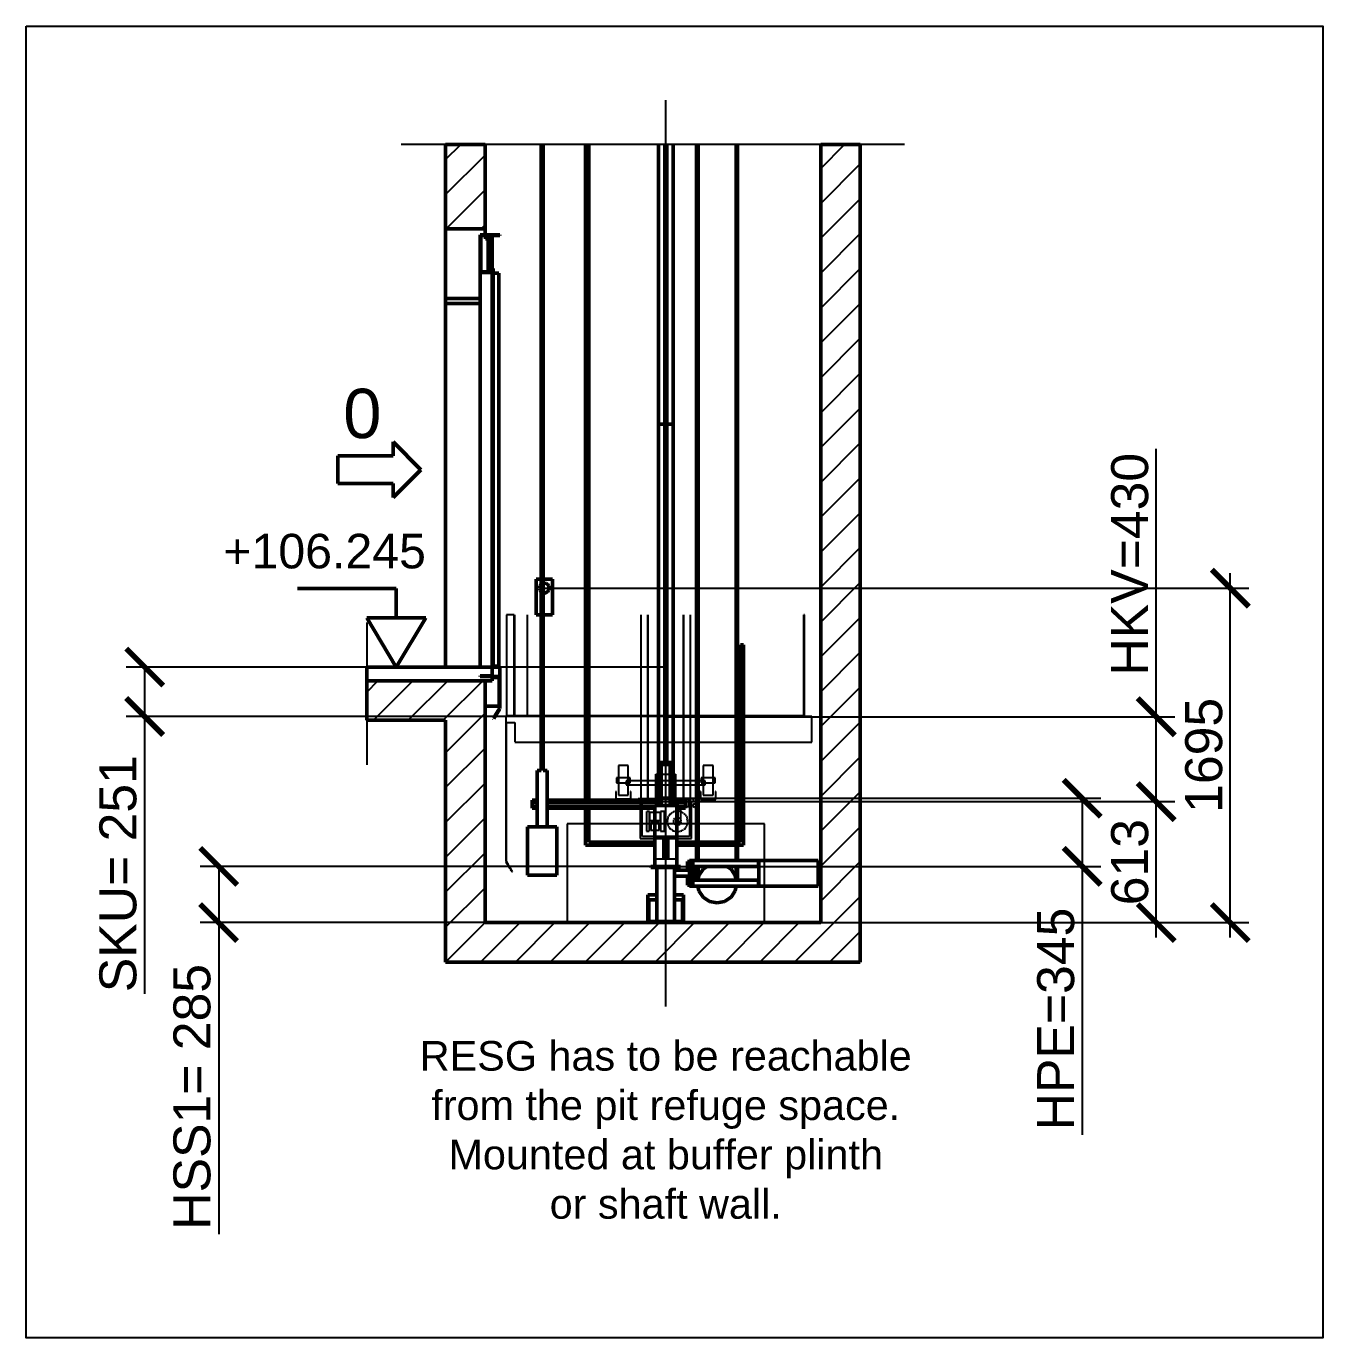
# Model space of a CAD drawing. Header units: millimetres. Extents: x -9546 to 173314, y -46180 to 27253.
# Drawn here: x 111461 to 118030, y -37733 to -31087 of the extents above; entities that cross this region are included whole.
import ezdxf
from ezdxf.enums import TextEntityAlignment as Align

# ---------------------------------------------------------------- set-up
doc = ezdxf.new("R2010")
doc.units = ezdxf.units.MM
doc.linetypes.add('AM_ISO02W050', pattern=[7.5, 6, -1.5])
doc.linetypes.add('AM_ISO08W050', pattern=[18, 12, -1.5, 3, -1.5])
for name, color, linetype, lineweight in [('AM_0', 7, 'Continuous', 50), ('AM_5', 3, 'Continuous', 25), ('AM_8', 1, 'Continuous', 25), ('LDBuffer-AM_0', 7, 'Continuous', 50), ('LDCar-AM_0', 7, 'Continuous', 50), ('LDCar-AM_3', 6, 'AM_ISO02W050', 25), ('LDCar-AM_4', 3, 'Continuous', 25), ('LDCarFrame-AM_0', 7, 'Continuous', 50), ('LDElectricalComponents-AM_0', 7, 'Continuous', 50), ('LDForces-AM_0', 7, 'Continuous', 50), ('LDGuides-AM_0', 7, 'Continuous', 50), ('LDRefugeSpace-AM_3', 6, 'AM_ISO02W050', 25), ('LDShaft-AM_0', 7, 'Continuous', 50), ('LDShaft-AM_5', 3, 'Continuous', 25), ('LDShaft-AM_7', 4, 'AM_ISO08W050', 25)]:
    doc.layers.add(name, color=color, linetype=linetype, lineweight=lineweight)
doc.layers.add('AM_VIEWS', color=1, linetype='Continuous', lineweight=25, plot=False)
doc.styles.add('LD', font='ARIALUNI.ttf')
doc.dimstyles.new('LIFT', dxfattribs={"dimtxt": 2.5, "dimasz": 2.5, "dimexe": 1.25, "dimexo": 0, "dimgap": 0.5, "dimtad": 1, "dimdec": 0, "dimzin": 1, "dimdsep": 46, "dimtxsty": 'LD', "dimblk": 'ARCHTICK', "dimcen": 0, "dimdle": 1, "dimclrd": 3, "dimclre": 3, "dimclrt": 4, "dimadec": 0, "dimazin": 0, "dimtp": 0.1, "dimtm": 0.1, "dimtfac": 0.71, "dimtdec": 0, "dimtix": 1, "dimtmove": 0, "dimatfit": 3, "dimfxl": 1, "dimtolj": 1, "dimarcsym": 0})

# ---------------------------------------------------------------- blocks, each defined once
blk = doc.blocks.new('LD_20260611094836_0000000E')
at = {"layer": 'AM_8'}
for p, q in [((-200, 3865.9), (-123.9, 3942)), ((1700, 3821.3), (1820.7, 3942)), ((-200, 3689.1), (0, 3889.1)), ((1700, 3644.5), (1900, 3844.5)), ((-197.3, 3515), (0, 3712.3)), ((1700, 3467.8), (1900, 3667.8)), ((-20.5, 3515), (0, 3535.5)), ((1700, 3291), (1900, 3491)), ((1700, 3114.2), (1900, 3314.2)), ((1700, 2937.4), (1900, 3137.4)), ((1700, 2760.7), (1900, 2960.7)), ((1700, 2583.9), (1900, 2783.9)), ((1700, 2407.1), (1900, 2607.1)), ((1700, 2230.3), (1900, 2430.3)), ((1700, 2053.6), (1900, 2253.6)), ((1700, 1876.8), (1900, 2076.8)), ((1700, 1700), (1900, 1900)), ((1700, 1523.2), (1900, 1723.2)), ((1700, 1346.4), (1900, 1546.4)), ((1700, 1169.7), (1900, 1369.7)), ((-600, 1167.8), (-542.8, 1225)), ((-566, 1025), (-366, 1225)), ((-389.2, 1025), (-189.2, 1225)), ((-212.4, 1025), (-12.4, 1225)), ((1700, 992.9), (1900, 1192.9)), ((-200, 860.7), (0, 1060.7)), ((1700, 816.1), (1900, 1016.1)), ((-200, 683.9), (0, 883.9)), ((1700, 639.3), (1900, 839.3)), ((-200, 507.1), (0, 707.1)), ((1700, 462.6), (1900, 662.6)), ((-200, 330.3), (0, 530.3)), ((1700, 285.8), (1900, 485.8)), ((-200, 153.6), (0, 353.6)), ((1700, 109), (1900, 309)), ((-200, -23.2), (0, 176.8)), ((1567.8, -200), (1900, 132.2)), ((-200, -200), (0, 0)), ((-23.2, -200), (176.8, 0)), ((153.6, -200), (353.6, 0)), ((330.3, -200), (530.3, 0)), ((507.1, -200), (707.1, 0)), ((683.9, -200), (883.9, 0)), ((860.7, -200), (1060.7, 0)), ((1037.4, -200), (1237.4, 0)), ((1214.2, -200), (1414.2, 0)), ((1391, -200), (1591, 0)), ((1744.5, -200), (1900, -44.5))]:
    blk.add_line(p, q, dxfattribs=at)
blk = doc.blocks.new('LD_20260611094836_0000000F')
at = {"layer": 'LDShaft-AM_0'}
for p, q in [((-200, 3942), (-200, 3515)), ((-80, 3942), (-200, 3942)), ((0, 3942), (-80, 3942)), ((0, 3515), (0, 3942)), ((1700, 3942), (1700, 0)), ((1900, 3942), (1700, 3942)), ((1900, 0), (1900, 3942)), ((-200, 3515), (-200, 3162.5)), ((-200, 3515), (-80, 3515)), ((-80, 3515), (0, 3515)), ((0, 3485), (0, 3515)), ((-200, 3162.5), (-200, 3137.5)), ((-200, 3162.5), (-25, 3162.5)), ((-200, 3137.5), (-200, 1295)), ((-25, 3137.5), (-200, 3137.5)), ((-200, 1225), (-600, 1225)), ((-600, 1225), (-600, 1025)), ((-80, 1225), (-200, 1225)), ((0, 1225), (-80, 1225)), ((0, 0), (0, 1225)), ((-600, 1025), (-200, 1025)), ((-200, 1025), (-200, -200)), ((1700, 0), (0, 0)), ((1900, -200), (1900, 0)), ((-200, -200), (-80, -200)), ((-80, -200), (0, -200)), ((0, -200), (1900, -200))]:
    blk.add_line(p, q, dxfattribs=at)
blk = doc.blocks.new('LD_20260611094836_00000010')
at = {"layer": 'AM_0'}
for p, q in [((-16, 45), (-41.8, 45)), ((-41.8, 45), (-41.8, -135)), ((-23.1, 9.6), (-25, 0)), ((-25, 0), (-23.1, -9.6)), ((-17.7, 17.7), (-23.1, 9.6)), ((-16, 18.8), (-17.7, 17.7)), ((41.8, 45), (-6, 45)), ((0, 25), (-6, 23.8)), ((9.6, 23.1), (0, 25)), ((17.7, 17.7), (9.6, 23.1)), ((23.1, 9.6), (17.7, 17.7)), ((25, 0), (23.1, 9.6)), ((23.1, -9.6), (25, 0)), ((41.8, -135), (41.8, 45)), ((-23.1, -9.6), (-17.7, -17.7)), ((-17.7, -17.7), (-16, -18.8)), ((-6, -23.8), (0, -25)), ((0, -25), (9.6, -23.1)), ((9.6, -23.1), (17.7, -17.7)), ((17.7, -17.7), (23.1, -9.6)), ((-41.8, -135), (-16, -135)), ((-6, -135), (41.8, -135))]:
    blk.add_line(p, q, dxfattribs=at)
blk = doc.blocks.new('LD_ENTRY_L')
for p, q in [((0, 0), (-140.6, 140.6)), ((-140.6, 70.3), (-140.6, 140.6)), ((-421.5, -70.3), (-421.5, 70.3)), ((-140.6, 70.3), (-421.5, 70.3)), ((0, 0), (-140.6, -140.6)), ((-140.6, -70.3), (-421.5, -70.3)), ((-140.6, -140.6), (-140.6, -70.3))]:
    blk.add_line(p, q)
blk = doc.blocks.new('LD_20260611094836_00000014')
at = {"layer": 'LDCar-AM_0'}
blk.add_blockref('LD_ENTRY_L', (0, 0), dxfattribs=at)
at = {"layer": 'LDCar-AM_0', "style": 'LD'}
blk.add_text('0', height=250, dxfattribs=at).set_placement((-200, 160), align=Align.RIGHT)
blk = doc.blocks.new('LD_ENTRY_FLOOR_L')
for p, q in [((-150, 250), (0, 0)), ((0, 0), (150, 250))]:
    blk.add_line(p, q)
at = {"layer": 'AM_0'}
for p, q in [((0, 397.7), (-500, 397.7)), ((0, 250), (0, 397.7)), ((150, 250), (-150, 250))]:
    blk.add_line(p, q, dxfattribs=at)
blk = doc.blocks.new('LD_20260611094836_00000015')
at = {"layer": 'LDCar-AM_0'}
blk.add_blockref('LD_ENTRY_FLOOR_L', (0, 0), dxfattribs=at)
at = {"layer": 'LDCar-AM_0', "style": 'LD'}
blk.add_text('+106.245', height=175, dxfattribs=at).set_placement((150, 500), align=Align.RIGHT)
blk = doc.blocks.new('LD_20260611094836_00000016')
at = {"layer": 'LDShaft-AM_0'}
for p, q in [((-200, 0), (-600, 0)), ((-600, 0), (-600, -70)), ((-80, 0), (-200, 0)), ((0, 0), (-80, 0)), ((35, 0), (0, 0)), ((35, -70), (35, 0)), ((-600, -70), (-200, -70)), ((-200, -70), (-80, -70)), ((-80, -70), (0, -70)), ((0, -70), (35, -70))]:
    blk.add_line(p, q, dxfattribs=at)
blk = doc.blocks.new('LD_20260611094836_00000017')
at = {"layer": 'LDShaft-AM_0'}
for p, q in [((35, 0), (0, 0)), ((0, 0), (0, -1)), ((35, -1), (35, 0)), ((0, -1), (35, -1)), ((0, -22.5), (0, -151)), ((71, -1), (35, -1)), ((71, -5), (35, -5)), ((35, -5), (71, -5)), ((71, -5), (71, -1)), ((71, -151), (71, -5)), ((0, -151), (71, -151))]:
    blk.add_line(p, q, dxfattribs=at)
blk = doc.blocks.new('LD_20260611094836_00000018')
at = {"layer": 'LDCar-AM_0'}
for p, q in [((0, 2190), (0, 2000)), ((30, 2190), (0, 2190)), ((3, 2003), (3, 2187)), ((3, 2187), (27, 2187)), ((27, 2187), (27, 2170)), ((27, 2170), (30, 2170)), ((40, 2190), (30, 2190)), ((30, 2170), (30, 2190)), ((40, 2190), (40, 2010)), ((100, 2190), (40, 2190)), ((43, 2010), (43, 2187)), ((43, 2187), (100, 2187)), ((60, 2003), (60, 2187)), ((100, 2187), (100, 2190)), ((0, 2000), (0, 0)), ((0, 2000), (66.5, 2000)), ((63.5, 2003), (3, 2003)), ((40, 2010), (43, 2010)), ((60, 0), (60, 2000)), ((66.5, 2020), (63.5, 2020)), ((63.5, 2020), (63.5, 2003)), ((66.5, 2000), (66.5, 2020)), ((66.5, 1995), (66.5, 5)), ((95, 1995), (66.5, 1995)), ((95, 5), (95, 1995)), ((0, 0), (60, 0)), ((100, 0), (60, 0)), ((60, 0), (60, -44.5)), ((66.5, 5), (95, 5)), ((100, -47.5), (100, 0)), ((60, -44.5), (0, -44.5)), ((0, -44.5), (0, -47.5)), ((0, -47.5), (60, -47.5)), ((60, -47.5), (97, -47.5)), ((97, -47.5), (97, -210)), ((100, -210), (100, -47.5)), ((97.2, -210.2), (67.2, -259.2)), ((67.2, -259.2), (69.8, -260.8)), ((69.8, -260.8), (99.8, -211.8)), ((97, -210), (100, -210)), ((99.8, -211.8), (97.2, -210.2))]:
    blk.add_line(p, q, dxfattribs=at)
blk = doc.blocks.new('LD_20260611094836_00000019')
at = {"layer": 'AM_0'}
for p, q in [((-631, 3342), (-631, 171)), ((-621, 171), (-621, 3342)), ((-631, 171), (-651, 171)), ((-651, 171), (-651, -115)), ((-601, 171), (-621, 171)), ((-601, -115), (-601, 171)), ((-676, 20), (-676, 10)), ((-651, 20), (-676, 20)), ((-676, 10), (-676, -10)), ((-676, 10), (-651, 10)), ((-37.5, 20), (-601, 20)), ((-601, 10), (-37.5, 10)), ((100, 20), (37.5, 20)), ((37.5, 10), (100, 10)), ((100, 10), (100, 20)), ((100, -10), (100, 10)), ((-676, -10), (-676, -20)), ((-651, -10), (-676, -10)), ((-676, -20), (-651, -20)), ((-56, -10), (-601, -10)), ((-601, -20), (-56, -20)), ((100, -10), (56, -10)), ((56, -20), (100, -20)), ((100, -20), (100, -10)), ((-551, -115), (-701, -115)), ((-701, -115), (-701, -360)), ((-651, -115), (-601, -115)), ((-551, -360), (-551, -115)), ((-701, -360), (-551, -360))]:
    blk.add_line(p, q, dxfattribs=at)
blk = doc.blocks.new('LD_20260611094836_0000001A')
at = {"layer": 'AM_0'}
for p, q in [((82.3, 0.5), (82.3, 0)), ((100, 0.5), (82.3, 0.5)), ((100, 0), (100, 0.5)), ((117.7, 0.5), (100, 0.5)), ((100, 0.5), (100, 0)), ((117.7, 0), (117.7, 0.5)), ((707.3, 0.5), (707.3, 0)), ((725, 0.5), (707.3, 0.5)), ((725, 0), (725, 0.5)), ((742.7, 0.5), (725, 0.5)), ((725, 0.5), (725, 0)), ((742.7, 0), (742.7, 0.5))]:
    blk.add_line(p, q, dxfattribs=at)
blk = doc.blocks.new('LD_20260611094836_0000001B')
at = {"layer": 'LDShaft-AM_7'}
blk.add_line((0, -20061), (0, -15469), dxfattribs=at)
blk = doc.blocks.new('LD_20260611094836_0000001D')
at = {"layer": 'LDElectricalComponents-AM_0'}
for p, q in [((-400, 3542), (-400, 220)), ((-384, 220), (-384, 3542)), ((384, 1008), (384, 8)), ((400, 1008), (384, 1008)), ((400, 8), (400, 1008)), ((-400, 180), (-400, 8)), ((-384, 8), (-384, 180)), ((-400, 8), (-400, -8)), ((-50, 8), (-384, 8)), ((162, 8), (62, 8)), ((362, 8), (170, 8)), ((384, 8), (370, 8)), ((400, -8), (400, 8)), ((-400, -8), (-50, -8)), ((62, -8), (162, -8)), ((170, -8), (362, -8)), ((370, -8), (400, -8))]:
    blk.add_line(p, q, dxfattribs=at)
blk = doc.blocks.new('LD_20260611094836_00000020')
at = {"layer": 'LDBuffer-AM_0'}
for p, q in [((-27.7, 811), (-30, 811)), ((-30, 811), (-30, 801)), ((-30, 801), (-27.7, 801)), ((-21.2, 811), (-27.7, 811)), ((-27.7, 801), (-21.2, 801)), ((-20.8, 801), (-22.5, 801)), ((-22.5, 801), (-22.5, 593)), ((-11.5, 811), (-21.2, 811)), ((-21.2, 801), (-11.5, 801)), ((-15.9, 801), (-20.8, 801)), ((-8.6, 801), (-15.9, 801)), ((0, 811), (-11.5, 811)), ((-11.5, 801), (0, 801)), ((0, 801), (-8.6, 801)), ((11.5, 811), (0, 811)), ((8.6, 801), (0, 801)), ((0, 801), (11.5, 801)), ((15.9, 801), (8.6, 801)), ((21.2, 811), (11.5, 811)), ((11.5, 801), (21.2, 801)), ((20.8, 801), (15.9, 801)), ((22.5, 801), (20.8, 801)), ((27.7, 811), (21.2, 811)), ((21.2, 801), (27.7, 801)), ((22.5, 593), (22.5, 801)), ((30, 811), (27.7, 811)), ((27.7, 801), (30, 801)), ((30, 801), (30, 811)), ((-20.8, 630), (-22.5, 630)), ((-22.5, 630), (-22.5, 629)), ((-22.5, 629), (-20.8, 629)), ((-15.9, 630), (-20.8, 630)), ((-20.8, 629), (-15.9, 629)), ((-8.6, 630), (-15.9, 630)), ((-15.9, 629), (-8.6, 629)), ((0, 630), (-8.6, 630)), ((-8.6, 629), (0, 629)), ((8.6, 630), (0, 630)), ((0, 629), (8.6, 629)), ((15.9, 630), (8.6, 630)), ((8.6, 629), (15.9, 629)), ((20.8, 630), (15.9, 630)), ((15.9, 629), (20.8, 629)), ((22.5, 630), (20.8, 630)), ((20.8, 629), (22.5, 629)), ((22.5, 629), (22.5, 630)), ((-51.7, 593), (-56, 593)), ((-56, 593), (-56, 285)), ((-39.6, 593), (-51.7, 593)), ((-21.4, 593), (-39.6, 593)), ((-22.5, 593), (-20.8, 593)), ((0, 593), (-21.4, 593)), ((-20.8, 593), (-15.9, 593)), ((-15.9, 593), (-8.6, 593)), ((-8.6, 593), (0, 593)), ((21.4, 593), (0, 593)), ((0, 593), (8.6, 593)), ((8.6, 593), (15.9, 593)), ((15.9, 593), (20.8, 593)), ((20.8, 593), (22.5, 593)), ((39.6, 593), (21.4, 593)), ((51.7, 593), (39.6, 593)), ((56, 593), (51.7, 593)), ((56, 285), (56, 593)), ((-56, 285), (-51.7, 285)), ((-51.7, 285), (-39.6, 285)), ((-39.6, 285), (-21.4, 285)), ((-21.4, 285), (0, 285)), ((0, 285), (21.4, 285)), ((21.4, 285), (39.6, 285)), ((39.6, 285), (51.7, 285)), ((51.7, 285), (56, 285))]:
    blk.add_line(p, q, dxfattribs=at)
blk = doc.blocks.new('LD_20260611094836_00000021')
at = {"layer": 'LDBuffer-AM_0'}
for p, q in [((-75, 285), (-75, 279)), ((75, 285), (-75, 285)), ((-75, 279), (75, 279)), ((45, 279), (-45, 279)), ((-45, 279), (-45, 6)), ((45, 6), (45, 279)), ((75, 279), (75, 285)), ((-45, 140), (-90, 140)), ((-90, 140), (-90, 5)), ((90, 140), (45, 140)), ((90, 5), (90, 140)), ((-45, 115), (-85, 115)), ((-85, 115), (-85, 5)), ((85, 115), (45, 115)), ((85, 5), (85, 115)), ((-90, 5), (-75, 5)), ((-75, 5), (-90, 5)), ((-90, 5), (-90, 0)), ((-90, 0), (-75, 0)), ((-75, 6), (-75, 0)), ((75, 6), (-75, 6)), ((-75, 0), (75, 0)), ((-45, 6), (45, 6)), ((75, 0), (75, 6)), ((75, 5), (90, 5)), ((90, 5), (75, 5)), ((75, 0), (90, 0)), ((90, 0), (90, 5))]:
    blk.add_line(p, q, dxfattribs=at)
blk = doc.blocks.new('LD_20260611094836_00000023')
at = {"layer": 'LDForces-AM_0'}
for p, q in [((1071, 3942), (1071, 315)), ((1071.3, 3942), (1071.3, 315)), ((1071.3, 315), (1071.3, 3942)), ((1072.2, 3942), (1072.2, 315)), ((1072.2, 315), (1072.2, 3942)), ((1073.5, 3942), (1073.5, 315)), ((1073.5, 315), (1073.5, 3942)), ((1075, 3942), (1075, 315)), ((1075, 315), (1075, 3942)), ((1076.5, 3942), (1076.5, 315)), ((1076.5, 315), (1076.5, 3942)), ((1077.8, 3942), (1077.8, 315)), ((1077.8, 315), (1077.8, 3942)), ((1078.7, 3942), (1078.7, 315)), ((1078.7, 315), (1078.7, 3942)), ((1079, 315), (1079, 3942)), ((1271, 3942), (1271, 315)), ((1271.3, 3942), (1271.3, 315)), ((1271.3, 315), (1271.3, 3942)), ((1272.2, 3942), (1272.2, 315)), ((1272.2, 315), (1272.2, 3942)), ((1273.5, 3942), (1273.5, 315)), ((1273.5, 315), (1273.5, 3942)), ((1275, 3942), (1275, 315)), ((1275, 315), (1275, 3942)), ((1276.5, 3942), (1276.5, 315)), ((1276.5, 315), (1276.5, 3942)), ((1277.8, 3942), (1277.8, 315)), ((1277.8, 315), (1277.8, 3942)), ((1278.7, 3942), (1278.7, 315)), ((1278.7, 315), (1278.7, 3942)), ((1279, 315), (1279, 3942)), ((1071, 285), (1071, 215)), ((1071.3, 285), (1071.3, 215)), ((1071.3, 215), (1071.3, 285)), ((1072.2, 285), (1072.2, 215)), ((1072.2, 215), (1072.2, 285)), ((1073.5, 285), (1073.5, 215)), ((1073.5, 215), (1073.5, 285)), ((1075, 285), (1075, 215)), ((1075, 215), (1075, 285)), ((1076.5, 285), (1076.5, 215)), ((1076.5, 215), (1076.5, 285)), ((1077.8, 285), (1077.8, 215)), ((1077.8, 215), (1077.8, 285)), ((1078.7, 285), (1078.7, 218.6)), ((1078.7, 218.6), (1078.7, 285)), ((1079, 220.1), (1079, 285)), ((1271, 285), (1271, 220.1)), ((1271.3, 285), (1271.3, 218.6)), ((1271.3, 218.6), (1271.3, 285)), ((1272.2, 285), (1272.2, 215)), ((1272.2, 215), (1272.2, 285)), ((1273.5, 285), (1273.5, 215)), ((1273.5, 215), (1273.5, 285)), ((1275, 285), (1275, 215)), ((1275, 215), (1275, 285)), ((1276.5, 285), (1276.5, 215)), ((1276.5, 215), (1276.5, 285)), ((1277.8, 285), (1277.8, 215)), ((1277.8, 215), (1277.8, 285)), ((1278.7, 285), (1278.7, 215)), ((1278.7, 215), (1278.7, 285)), ((1279, 215), (1279, 285))]:
    blk.add_line(p, q, dxfattribs=at)
blk = doc.blocks.new('LD_20260611094836_00000024')
at = {"layer": 'LDCarFrame-AM_0'}
for p, q in [((-140, 110), (-150, 110)), ((-150, 110), (-150, 65)), ((-123, 115), (-140, 115)), ((-140, 115), (-140, -15)), ((-123, -15), (-123, 115)), ((-120, 115), (-123, 115)), ((-123, 115), (-123, -15)), ((210, 115), (-120, 115)), ((-120, 85), (210, 85)), ((-120, 15), (-120, 85)), ((-70.7, 70.7), (-92.4, 38.3)), ((-49.3, 85), (-70.7, 70.7)), ((70.7, 70.7), (49.3, 85)), ((92.4, 38.3), (70.7, 70.7)), ((210, 85), (210, 115)), ((512, 115), (212, 115)), ((212, 115), (212, -15)), ((512, -15), (512, 115)), ((-150, 65), (-215, 65)), ((-215, 35), (-150, 35)), ((-150, 35), (-150, -10)), ((210, 15), (-120, 15)), ((-92.4, 38.3), (-97, 15)), ((97, 15), (92.4, 38.3)), ((210, -15), (210, 15)), ((-150, -10), (-140, -10)), ((-140, -15), (-123, -15)), ((-123, -15), (-120, -15)), ((-120, -15), (210, -15)), ((-97, -15), (-92.4, -38.3)), ((-92.4, -38.3), (-70.7, -70.7)), ((70.7, -70.7), (92.4, -38.3)), ((92.4, -38.3), (97, -15)), ((212, -15), (512, -15)), ((-70.7, -70.7), (-38.3, -92.4)), ((-38.3, -92.4), (0, -100)), ((0, -100), (38.3, -92.4)), ((38.3, -92.4), (70.7, -70.7))]:
    blk.add_line(p, q, dxfattribs=at)
blk = doc.blocks.new('LD_20260611094836_00000026')
at = {"layer": 'LDGuides-AM_0'}
for p, q in [((-5, 1250), (-37.5, 1250)), ((-37.5, 1250), (-37.5, -683)), ((5, 1250), (-5, 1250)), ((-5, 1250), (-5, -465)), ((-5, -465), (-5, 1250)), ((5, -465), (5, 1250)), ((37.5, 1250), (5, 1250)), ((5, 1250), (5, -465)), ((37.5, -683), (37.5, 1250))]:
    blk.add_line(p, q, dxfattribs=at)
blk = doc.blocks.new('LD_20260611094836_00000028')
at = {"layer": 'LDGuides-AM_0'}
for p, q in [((-37.5, 486), (-37.5, -930)), ((-5, 486), (-5, -930)), ((-5, -930), (-5, 486)), ((5, -930), (5, 486)), ((5, 486), (5, -930)), ((37.5, -930), (37.5, 486)), ((-37.5, -930), (-5, -930)), ((-5, -930), (5, -930)), ((5, -930), (37.5, -930))]:
    blk.add_line(p, q, dxfattribs=at)
blk = doc.blocks.new('LD_20260611094836_0000002A')
at = {"layer": 'LDCar-AM_3'}
for p, q in [((-807.5, 515), (-807.5, 5)), ((-767.5, 515), (-807.5, 515)), ((-807.5, 515), (-807.5, 5)), ((-767.5, 5), (-767.5, 515)), ((-767.5, 5), (-767.5, 515)), ((-765.5, 515), (-765.5, 4)), ((-700, 4), (-700, 515)), ((-126, 515), (-126, -431)), ((-90, -431), (-90, 515)), ((-90, 515), (-90, -431)), ((90, 515), (90, -431)), ((90, -431), (90, 515)), ((126, -431), (126, 515)), ((703, 515), (700, 515)), ((700, 515), (700, 4)), ((700, 4), (700, 515)), ((703, 4), (703, 515)), ((-766.5, 0), (-810, 0)), ((-810, 0), (-810, -30)), ((-807.5, 5), (-767.5, 5)), ((-807.5, 5), (-767.5, 5)), ((-701.5, 4), (-766.5, 4)), ((-766.5, 4), (-766.5, 0)), ((-765.5, 4), (-700, 4)), ((700, 4), (-701.5, 4)), ((-700, 4), (700, 4)), ((701.5, 0), (701.5, 4)), ((701.5, 4), (703, 4)), ((741, 0), (701.5, 0)), ((741, -34), (741, 0)), ((-810, -30), (-810, -735)), ((-807, -735), (-807, -30)), ((-807, -30), (-765, -30)), ((-765, -30), (-765, -34)), ((-765, -34), (-765, -114)), ((741, -114), (741, -34)), ((-765, -114), (-765, -129)), ((-765, -129), (741, -129)), ((741, -129), (741, -114)), ((-240, -248), (-240, -253.7)), ((-190, -248), (-240, -248)), ((-240, -253.7), (-240, -270)), ((-190, -253.7), (-190, -248)), ((-190, -270), (-190, -253.7)), ((190, -248), (190, -253.7)), ((240, -248), (190, -248)), ((190, -253.7), (190, -270)), ((240, -253.7), (240, -248)), ((240, -270), (240, -253.7)), ((-250, -310), (-250, -311)), ((-180, -310), (-250, -310)), ((-250, -311), (-250, -313.8)), ((-250, -313.8), (-250, -318)), ((-250, -318), (-250, -323)), ((-250, -323), (-250, -328)), ((-250, -328), (-250, -332.2)), ((-250, -332.2), (-250, -335)), ((-240, -270), (-240, -294.3)), ((-240, -294.3), (-240, -323)), ((-240, -323), (-240, -351.7)), ((200, -326), (-200, -326)), ((-200, -326), (-200, -346)), ((-190, -294.3), (-190, -270)), ((-190, -323), (-190, -294.3)), ((-190, -351.7), (-190, -323)), ((-180, -311), (-180, -310)), ((-180, -313.8), (-180, -311)), ((-180, -318), (-180, -313.8)), ((-180, -323), (-180, -318)), ((-180, -328), (-180, -323)), ((-180, -332.2), (-180, -328)), ((-180, -335), (-180, -332.2)), ((-50, -431), (-50, -291)), ((-50, -291), (50, -291)), ((50, -291), (50, -431)), ((180, -310), (180, -311)), ((250, -310), (180, -310)), ((180, -311), (180, -313.8)), ((180, -313.8), (180, -318)), ((180, -318), (180, -323)), ((180, -323), (180, -328)), ((180, -328), (180, -332.2)), ((180, -332.2), (180, -335)), ((190, -270), (190, -294.3)), ((190, -294.3), (190, -323)), ((190, -323), (190, -351.7)), ((200, -346), (200, -326)), ((240, -294.3), (240, -270)), ((240, -323), (240, -294.3)), ((240, -351.7), (240, -323)), ((250, -311), (250, -310)), ((250, -313.8), (250, -311)), ((250, -318), (250, -313.8)), ((250, -323), (250, -318)), ((250, -328), (250, -323)), ((250, -332.2), (250, -328)), ((250, -335), (250, -332.2)), ((-251.5, -380), (-253.5, -380)), ((-253.5, -380), (-253.5, -420)), ((-251.5, -418), (-251.5, -380)), ((-250, -335), (-250, -336)), ((-250, -336), (-180, -336)), ((-240, -351.7), (-240, -376)), ((-240, -376), (-240, -392.3)), ((-240, -392.3), (-240, -398)), ((-240, -398), (-190, -398)), ((-200, -346), (200, -346)), ((-190, -376), (-190, -351.7)), ((-190, -392.3), (-190, -376)), ((-190, -398), (-190, -392.3)), ((-180, -336), (-180, -335)), ((-176.5, -380), (-178.5, -380)), ((-178.5, -380), (-178.5, -418)), ((-176.5, -420), (-176.5, -380)), ((178.5, -380), (176.5, -380)), ((176.5, -380), (176.5, -420)), ((178.5, -418), (178.5, -380)), ((180, -335), (180, -336)), ((180, -336), (250, -336)), ((190, -351.7), (190, -376)), ((190, -376), (190, -392.3)), ((190, -392.3), (190, -398)), ((190, -398), (240, -398)), ((240, -376), (240, -351.7)), ((240, -392.3), (240, -376)), ((240, -398), (240, -392.3)), ((250, -336), (250, -335)), ((253.5, -380), (251.5, -380)), ((251.5, -380), (251.5, -418)), ((253.5, -420), (253.5, -380)), ((-253.5, -420), (-176.5, -420)), ((-178.5, -418), (-251.5, -418)), ((140, -416), (-140, -416)), ((-140, -416), (-140, -431)), ((-140, -431), (140, -431)), ((-120, -431), (-130, -431)), ((-130, -431), (-130, -618)), ((-126, -431), (-90, -431)), ((-120, -608), (-120, -431)), ((-90, -431), (-50, -431)), ((50, -431), (90, -431)), ((117, -420), (61, -420)), ((61, -420), (61, -455)), ((61, -455), (117, -455)), ((76.5, -461), (61.5, -461)), ((61.5, -461), (61.5, -531)), ((76.5, -531), (76.5, -461)), ((90, -431), (126, -431)), ((117, -455), (117, -420)), ((121, -420), (117, -420)), ((117, -420), (117, -455)), ((117, -455), (121, -455)), ((130, -431), (120, -431)), ((120, -431), (120, -608)), ((121, -455), (121, -420)), ((130, -618), (130, -431)), ((138.1, -448.1), (137.5, -451)), ((137.5, -451), (138.1, -453.9)), ((139.7, -445.7), (138.1, -448.1)), ((138.1, -453.9), (139.7, -456.3)), ((142.1, -444.1), (139.7, -445.7)), ((139.7, -456.3), (142.1, -457.9)), ((140, -431), (140, -416)), ((145, -443.5), (142.1, -444.1)), ((142.1, -457.9), (145, -458.5)), ((147.9, -444.1), (145, -443.5)), ((145, -458.5), (147.9, -457.9)), ((150.3, -445.7), (147.9, -444.1)), ((147.9, -457.9), (150.3, -456.3)), ((151.9, -448.1), (150.3, -445.7)), ((150.3, -456.3), (151.9, -453.9)), ((152.5, -451), (151.9, -448.1)), ((151.9, -453.9), (152.5, -451)), ((176.5, -420), (253.5, -420)), ((251.5, -418), (178.5, -418)), ((-82.5, -481), (-97.5, -481)), ((-97.5, -481), (-97.5, -581)), ((-82.5, -581), (-82.5, -481)), ((-82.5, -486), (-82.5, -487.5)), ((-27, -486), (-82.5, -486)), ((-82.5, -487.5), (-82.5, -491.9)), ((-82.5, -491.9), (-82.5, -498.3)), ((-82.5, -498.3), (-82.5, -506)), ((-82.5, -506), (-82.5, -513.7)), ((-82.5, -513.7), (-82.5, -520.1)), ((-82.5, -520.1), (-82.5, -524.5)), ((-82.5, -524.5), (-82.5, -526)), ((-82.5, -526), (-27, -526)), ((-7, -481), (-27, -481)), ((-27, -481), (-27, -581)), ((-27, -487.5), (-27, -486)), ((-27, -491.9), (-27, -487.5)), ((-27, -498.3), (-27, -491.9)), ((-27, -506), (-27, -498.3)), ((-27, -513.7), (-27, -506)), ((-27, -520.1), (-27, -513.7)), ((-27, -524.5), (-27, -520.1)), ((-27, -526), (-27, -524.5)), ((-7, -581), (-7, -481)), ((11, -510.9), (7, -531)), ((7, -531), (11, -551.1)), ((22.4, -493.9), (11, -510.9)), ((39.4, -482.5), (22.4, -493.9)), ((40, -523.3), (38.5, -531)), ((38.5, -531), (40, -538.7)), ((59.5, -478.5), (39.4, -482.5)), ((44.4, -516.9), (40, -523.3)), ((50.8, -512.5), (44.4, -516.9)), ((58.5, -511), (50.8, -512.5)), ((66.2, -512.5), (58.5, -511)), ((79.6, -482.5), (59.5, -478.5)), ((61.5, -531), (76.5, -531)), ((72.6, -516.9), (66.2, -512.5)), ((77, -523.3), (72.6, -516.9)), ((78.5, -531), (77, -523.3)), ((77, -538.7), (78.5, -531)), ((96.6, -493.9), (79.6, -482.5)), ((108, -510.9), (96.6, -493.9)), ((112, -531), (108, -510.9)), ((108, -551.1), (112, -531)), ((-97.5, -581), (-82.5, -581)), ((-75.5, -536), (-75.5, -537.5)), ((-34, -536), (-75.5, -536)), ((-75.5, -537.5), (-75.5, -541.9)), ((-75.5, -541.9), (-75.5, -548.3)), ((-75.5, -548.3), (-75.5, -556)), ((-75.5, -556), (-75.5, -563.7)), ((-75.5, -563.7), (-75.5, -570.1)), ((-75.5, -570.1), (-75.5, -574.5)), ((-75.5, -574.5), (-75.5, -576)), ((-75.5, -576), (-34, -576)), ((-34, -537.5), (-34, -536)), ((-34, -541.9), (-34, -537.5)), ((-34, -548.3), (-34, -541.9)), ((-34, -556), (-34, -548.3)), ((-34, -563.7), (-34, -556)), ((-34, -570.1), (-34, -563.7)), ((-34, -574.5), (-34, -570.1)), ((-34, -576), (-34, -574.5)), ((-27, -581), (-7, -581)), ((11, -551.1), (22.4, -568.1)), ((22.4, -568.1), (39.4, -579.5)), ((39.4, -579.5), (59.5, -583.5)), ((40, -538.7), (44.4, -545.1)), ((44.4, -545.1), (50.8, -549.5)), ((50.8, -549.5), (58.5, -551)), ((58.5, -551), (66.2, -549.5)), ((59.5, -583.5), (79.6, -579.5)), ((66.2, -549.5), (72.6, -545.1)), ((72.6, -545.1), (77, -538.7)), ((79.6, -579.5), (96.6, -568.1)), ((96.6, -568.1), (108, -551.1)), ((-130, -618), (130, -618)), ((120, -608), (-120, -608)), ((52, -618), (-52, -618)), ((-52, -618), (-52, -720)), ((-6, -618), (-15, -618)), ((-15, -618), (-15, -720)), ((-6, -720), (-6, -618)), ((15, -618), (6, -618)), ((6, -618), (6, -720)), ((15, -720), (15, -618)), ((52, -720), (52, -618)), ((-52, -720), (52, -720)), ((-15, -720), (-6, -720)), ((6, -720), (15, -720)), ((-810, -735), (-807, -735)), ((-807.2, -734.2), (-809.8, -735.8)), ((-809.8, -735.8), (-779.8, -785.8)), ((-777.2, -784.2), (-807.2, -734.2)), ((-779.8, -785.8), (-777.2, -784.2))]:
    blk.add_line(p, q, dxfattribs=at)
blk = doc.blocks.new('LD_20260611094836_0000002B')
at = {"layer": 'LDRefugeSpace-AM_3'}
for p, q in [((500, 250), (-500, 250)), ((-500, 250), (-500, -250)), ((500, -250), (500, 250)), ((-500, -250), (500, -250))]:
    blk.add_line(p, q, dxfattribs=at)
blk = doc.blocks.new('_ArchTick')
at = {"color": 0, "linetype": 'ByBlock', "const_width": 0.15}
blk.add_lwpolyline([(-0.5, -0.5), (0.5, 0.5)], dxfattribs=at)
blk = doc.blocks.new('*D2581')
at = {"layer": 'Defpoints', "color": 0, "transparency": 16777216}
for p in [(114701.4, -34999.5), (116811.4, -34999.5), (114701.4, -35344.5)]:
    blk.add_point(p, dxfattribs=at)
at = {"layer": 'LDShaft-AM_5', "color": 3, "lineweight": -2, "transparency": 16777216}
for p, q in [((114701.4, -34999.5), (116905.2, -34999.5)), ((116811.4, -34999.5), (116811.4, -35419.5)), ((114701.4, -35344.5), (116905.2, -35344.5)), ((116811.4, -35344.5), (116811.4, -36704.1))]:
    blk.add_line(p, q, dxfattribs=at)
at = {"layer": 'LDShaft-AM_5', "color": 3, "lineweight": -2, "transparency": 16777216, "xscale": 187.5, "yscale": 187.5, "zscale": 187.5}
for p, rotation in [((116811.4, -34999.5), 90), ((116811.4, -35344.5), 270)]:
    blk.add_blockref('_ArchTick', p, dxfattribs=dict(at, rotation=rotation))
at = {"layer": 'LDShaft-AM_5', "color": 4, "transparency": 16777216, "insert": (116678.1, -36118), "char_height": 187.5, "attachment_point": 5, "rotation": 90, "style": 'LD'}
blk.add_mtext('\\A1;HPE=345', dxfattribs=at)
blk = doc.blocks.new('*D2582')
at = {"layer": 'Defpoints', "color": 0, "transparency": 16777216}
for p in [(112436.4, -35344.5), (114701.4, -35344.5), (114701.4, -35629.5)]:
    blk.add_point(p, dxfattribs=at)
at = {"layer": 'LDShaft-AM_5', "color": 3, "lineweight": -2, "transparency": 16777216}
for p, q in [((114701.4, -35344.5), (112342.7, -35344.5)), ((112436.4, -35344.5), (112436.4, -35704.5)), ((114701.4, -35629.5), (112342.7, -35629.5)), ((112436.4, -35629.5), (112436.4, -37207.6))]:
    blk.add_line(p, q, dxfattribs=at)
at = {"layer": 'LDShaft-AM_5', "color": 3, "lineweight": -2, "transparency": 16777216, "xscale": 187.5, "yscale": 187.5, "zscale": 187.5}
for p, rotation in [((112436.4, -35344.5), 90), ((112436.4, -35629.5), 270)]:
    blk.add_blockref('_ArchTick', p, dxfattribs=dict(at, rotation=rotation))
at = {"layer": 'LDShaft-AM_5', "color": 4, "transparency": 16777216, "insert": (112302, -36512.3), "char_height": 187.5, "attachment_point": 5, "rotation": 90, "style": 'LD'}
blk.add_mtext('\\A1;HSS1= 285', dxfattribs=at)
blk = doc.blocks.new('*D2583')
at = {"layer": 'Defpoints', "color": 0, "transparency": 16777216}
for p in [(114086.4, -33934.5), (117561.4, -33934.5), (114086.4, -35629.5)]:
    blk.add_point(p, dxfattribs=at)
at = {"layer": 'LDShaft-AM_5', "color": 3, "lineweight": -2, "transparency": 16777216}
for p, q in [((117561.4, -35704.5), (117561.4, -33859.5)), ((114086.4, -33934.5), (117655.2, -33934.5)), ((114086.4, -35629.5), (117655.2, -35629.5))]:
    blk.add_line(p, q, dxfattribs=at)
at = {"layer": 'LDShaft-AM_5', "color": 3, "lineweight": -2, "transparency": 16777216, "xscale": 187.5, "yscale": 187.5, "zscale": 187.5}
for p, rotation in [((117561.4, -33934.5), 90), ((117561.4, -35629.5), 270)]:
    blk.add_blockref('_ArchTick', p, dxfattribs=dict(at, rotation=rotation))
at = {"layer": 'LDShaft-AM_5', "color": 4, "transparency": 16777216, "insert": (117428.1, -34782), "char_height": 187.5, "attachment_point": 5, "rotation": 90, "style": 'LD'}
blk.add_mtext('\\A1;1695', dxfattribs=at)
blk = doc.blocks.new('*D2584')
at = {"layer": 'AM_5', "color": 3, "lineweight": -2, "transparency": 16777216}
for p, q in [((117186.4, -34586.5), (117186.4, -33228.1)), ((114701.4, -34586.5), (117280.2, -34586.5)), ((117186.4, -35091.5), (117186.4, -34586.5)), ((114701.4, -35016.5), (117280.2, -35016.5))]:
    blk.add_line(p, q, dxfattribs=at)
at = {"layer": 'Defpoints', "color": 0, "transparency": 16777216}
for p in [(114701.4, -34586.5), (117186.4, -34586.5), (114701.4, -35016.5)]:
    blk.add_point(p, dxfattribs=at)
at = {"layer": 'AM_5', "color": 3, "lineweight": -2, "transparency": 16777216, "xscale": 187.5, "yscale": 187.5, "zscale": 187.5}
for p, rotation in [((117186.4, -34586.5), 90), ((117186.4, -35016.5), 270)]:
    blk.add_blockref('_ArchTick', p, dxfattribs=dict(at, rotation=rotation))
at = {"layer": 'AM_5', "color": 4, "transparency": 16777216, "insert": (117053.1, -33813.6), "char_height": 187.5, "attachment_point": 5, "rotation": 90, "style": 'LD'}
blk.add_mtext('\\A1;HKV=430', dxfattribs=at)
blk = doc.blocks.new('_NONE')
blk = doc.blocks.new('*D2585')
at = {"layer": 'Defpoints', "color": 0, "transparency": 16777216}
for p in [(112061.4, -34334.5), (114701.4, -34334.5), (114701.4, -34585.5)]:
    blk.add_point(p, dxfattribs=at)
at = {"layer": 'LDShaft-AM_5', "color": 3, "lineweight": -2, "transparency": 16777216}
for p, q in [((114701.4, -34334.5), (111967.7, -34334.5)), ((112061.4, -34334.5), (112061.4, -34660.5)), ((114701.4, -34585.5), (111967.7, -34585.5)), ((112061.4, -34585.5), (112061.4, -35990.1))]:
    blk.add_line(p, q, dxfattribs=at)
at = {"layer": 'LDShaft-AM_5', "color": 3, "lineweight": -2, "transparency": 16777216, "xscale": 187.5, "yscale": 187.5, "zscale": 187.5}
for p, rotation in [((112061.4, -34334.5), 90), ((112061.4, -34585.5), 270)]:
    blk.add_blockref('_ArchTick', p, dxfattribs=dict(at, rotation=rotation))
at = {"layer": 'LDShaft-AM_5', "color": 4, "transparency": 16777216, "insert": (111927, -35381.6), "char_height": 187.5, "attachment_point": 5, "rotation": 90, "style": 'LD'}
blk.add_mtext('\\A1;SKU= 251', dxfattribs=at)
blk = doc.blocks.new('*D2586')
at = {"layer": 'AM_5', "color": 3, "lineweight": -2, "transparency": 16777216}
for p, q in [((117186.4, -35704.5), (117186.4, -34941.5)), ((114701.4, -35016.5), (117280.2, -35016.5)), ((115486.4, -35629.5), (117280.2, -35629.5))]:
    blk.add_line(p, q, dxfattribs=at)
at = {"layer": 'Defpoints', "color": 0, "transparency": 16777216}
for p in [(114701.4, -35016.5), (117186.4, -35016.5), (115486.4, -35629.5)]:
    blk.add_point(p, dxfattribs=at)
at = {"layer": 'AM_5', "color": 3, "lineweight": -2, "transparency": 16777216, "xscale": 187.5, "yscale": 187.5, "zscale": 187.5}
for p, rotation in [((117186.4, -35016.5), 90), ((117186.4, -35629.5), 270)]:
    blk.add_blockref('_ArchTick', p, dxfattribs=dict(at, rotation=rotation))
at = {"layer": 'AM_5', "color": 4, "transparency": 16777216, "insert": (117053.1, -35323), "char_height": 187.5, "attachment_point": 5, "rotation": 90, "style": 'LD'}
blk.add_mtext('\\A1;613', dxfattribs=at)
blk = doc.blocks.new('LD_20260611094836_0000002D')
at = {"layer": 'LDCar-AM_4'}
blk.add_line((2125, 3942), (-425, 3942), dxfattribs=at)
blk = doc.blocks.new('LD_20260611094836_0000002E')
at = {"layer": 'LDCar-AM_4'}
blk.add_line((-600, 1520), (-600, 800), dxfattribs=at)

msp = doc.modelspace()

# ---------------------------------------------------------------- linework, layer by layer
at = {"layer": 'AM_VIEWS'}
msp.add_lwpolyline([(111461.4, -31087.5), (118030.2, -31087.5), (118030.2, -37733.1), (111461.4, -37733.1)], close=True, dxfattribs=at)

# ---------------------------------------------------------------- block references
for name, p in [('LD_20260611094836_0000001B', (114701.4, -15993.5)), ('LD_20260611094836_0000000E', (113786.4, -35629.5)), ('LD_20260611094836_0000000F', (113786.4, -35629.5)), ('LD_20260611094836_0000002D', (113786.4, -35629.5)), ('LD_20260611094836_00000019', (114701.4, -35029.5)), ('LD_20260611094836_0000001D', (114695.4, -35229.5)), ('LD_20260611094836_00000028', (114701.4, -32173.5)), ('LD_20260611094836_00000023', (113786.4, -35629.5)), ('LD_20260611094836_00000018', (113761.4, -34334.5)), ('LD_20260611094836_00000014', (113461.4, -33334.5)), ('LD_20260611094836_00000026', (114701.4, -34353.5)), ('LD_20260611094836_00000015', (113336.4, -34334.5)), ('LD_20260611094836_00000010', (114086.4, -33934.5)), ('LD_20260611094836_0000002A', (114701.4, -34585.5)), ('LD_20260611094836_0000002E', (113786.4, -35629.5)), ('LD_20260611094836_00000016', (113786.4, -34334.5)), ('LD_20260611094836_00000017', (113786.4, -34382)), ('LD_20260611094836_00000020', (114701.4, -35629.5)), ('LD_20260611094836_0000002B', (114701.4, -35379.5)), ('LD_20260611094836_00000021', (114701.4, -35629.5)), ('LD_20260611094836_00000024', (114961.4, -35429.5)), ('LD_20260611094836_0000001A', (113786.4, -35629.5))]:
    msp.add_blockref(name, p)

# ---------------------------------------------------------------- texts
at = {"layer": 'LDShaft-AM_0', "insert": (114701.4, -36229.5), "char_height": 150, "attachment_point": 2, "style": 'LD'}
msp.add_mtext('\\fArial Unicode MS|b0|i0;\\l\\C7;RESG has to be reachable \\Pfrom the pit refuge space. \\PMounted at buffer plinth \\Por shaft wall.', dxfattribs=at)

# ---------------------------------------------------------------- dimensions: what is measured, and where the dimension line sits
at = {"layer": 'AM_5'}
dim = msp.add_linear_dim(base=(117186.4, -34586.5), p1=(114701.4, -35016.5), p2=(114701.4, -34586.5), angle=90, text='HKV=<>', dimstyle='LIFT', override={"dimscale": 75, "dimtxt": 2.5, "dimjust": 2, "dimblk1": 'NONE', "dimtix": 0}, dxfattribs=at)
dim.commit()
dim.dimension.update_dxf_attribs({"geometry": '*D2584', "text_midpoint": (117053.1, -33813.6)})
dim = msp.add_linear_dim(base=(117186.4, -35016.5), p1=(115486.4, -35629.5), p2=(114701.4, -35016.5), angle=90, dimstyle='LIFT', override={"dimscale": 75, "dimtxt": 2.5, "dimtix": 1}, dxfattribs=at)
dim.commit()
dim.dimension.update_dxf_attribs({"geometry": '*D2586', "text_midpoint": (117053.1, -35323)})
at = {"layer": 'LDShaft-AM_5'}
dim = msp.add_linear_dim(base=(117561.4, -33934.5), p1=(114086.4, -35629.5), p2=(114086.4, -33934.5), angle=90, dimstyle='LIFT', override={"dimscale": 75, "dimtxt": 2.5, "dimtix": 1}, dxfattribs=at)
dim.commit()
dim.dimension.update_dxf_attribs({"geometry": '*D2583', "text_midpoint": (117428.1, -34782)})
for base, p1, p2, text, picture, middle in [((112061.4, -34334.5), (114701.4, -34585.5), (114701.4, -34334.5), 'SKU= <>', '*D2585', (111927, -35381.6)), ((116811.4, -34999.5), (114701.4, -35344.5), (114701.4, -34999.5), 'HPE=<>', '*D2581', (116678.1, -36118)), ((112436.4, -35344.5), (114701.4, -35629.5), (114701.4, -35344.5), 'HSS1= <>', '*D2582', (112302, -36512.3))]:
    dim = msp.add_linear_dim(base=base, p1=p1, p2=p2, angle=90, text=text, dimstyle='LIFT', override={"dimscale": 75, "dimtxt": 2.5, "dimjust": 1, "dimtix": 0}, dxfattribs=at)
    dim.commit()
    dim.dimension.update_dxf_attribs({"geometry": picture, "text_midpoint": middle})

doc.saveas('drawing.dxf')
